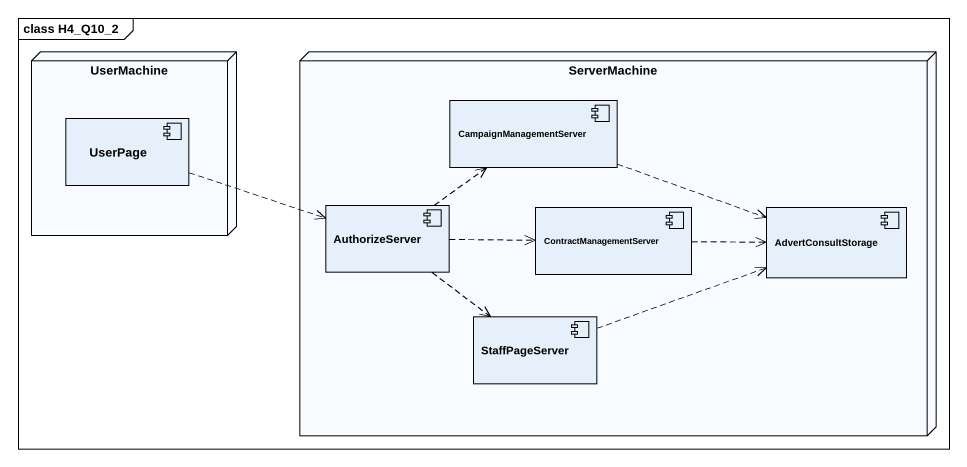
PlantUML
@startuml
mainframe class H4_Q10_2
node UserMachine {
  component UserPage
}
node ServerMachine {
  component CampaignManagementServer
  component AuthorizeServer
  component ContractManagementServer
  component AdvertConsultStorage
  component StaffPageServer
}
CampaignManagementServer .right.> AdvertConsultStorage
UserPage .right.> AuthorizeServer
AuthorizeServer .up.> CampaignManagementServer
AuthorizeServer .right.> ContractManagementServer
AuthorizeServer ..> StaffPageServer
ContractManagementServer .right.> AdvertConsultStorage
StaffPageServer .right.> AdvertConsultStorage
@enduml
